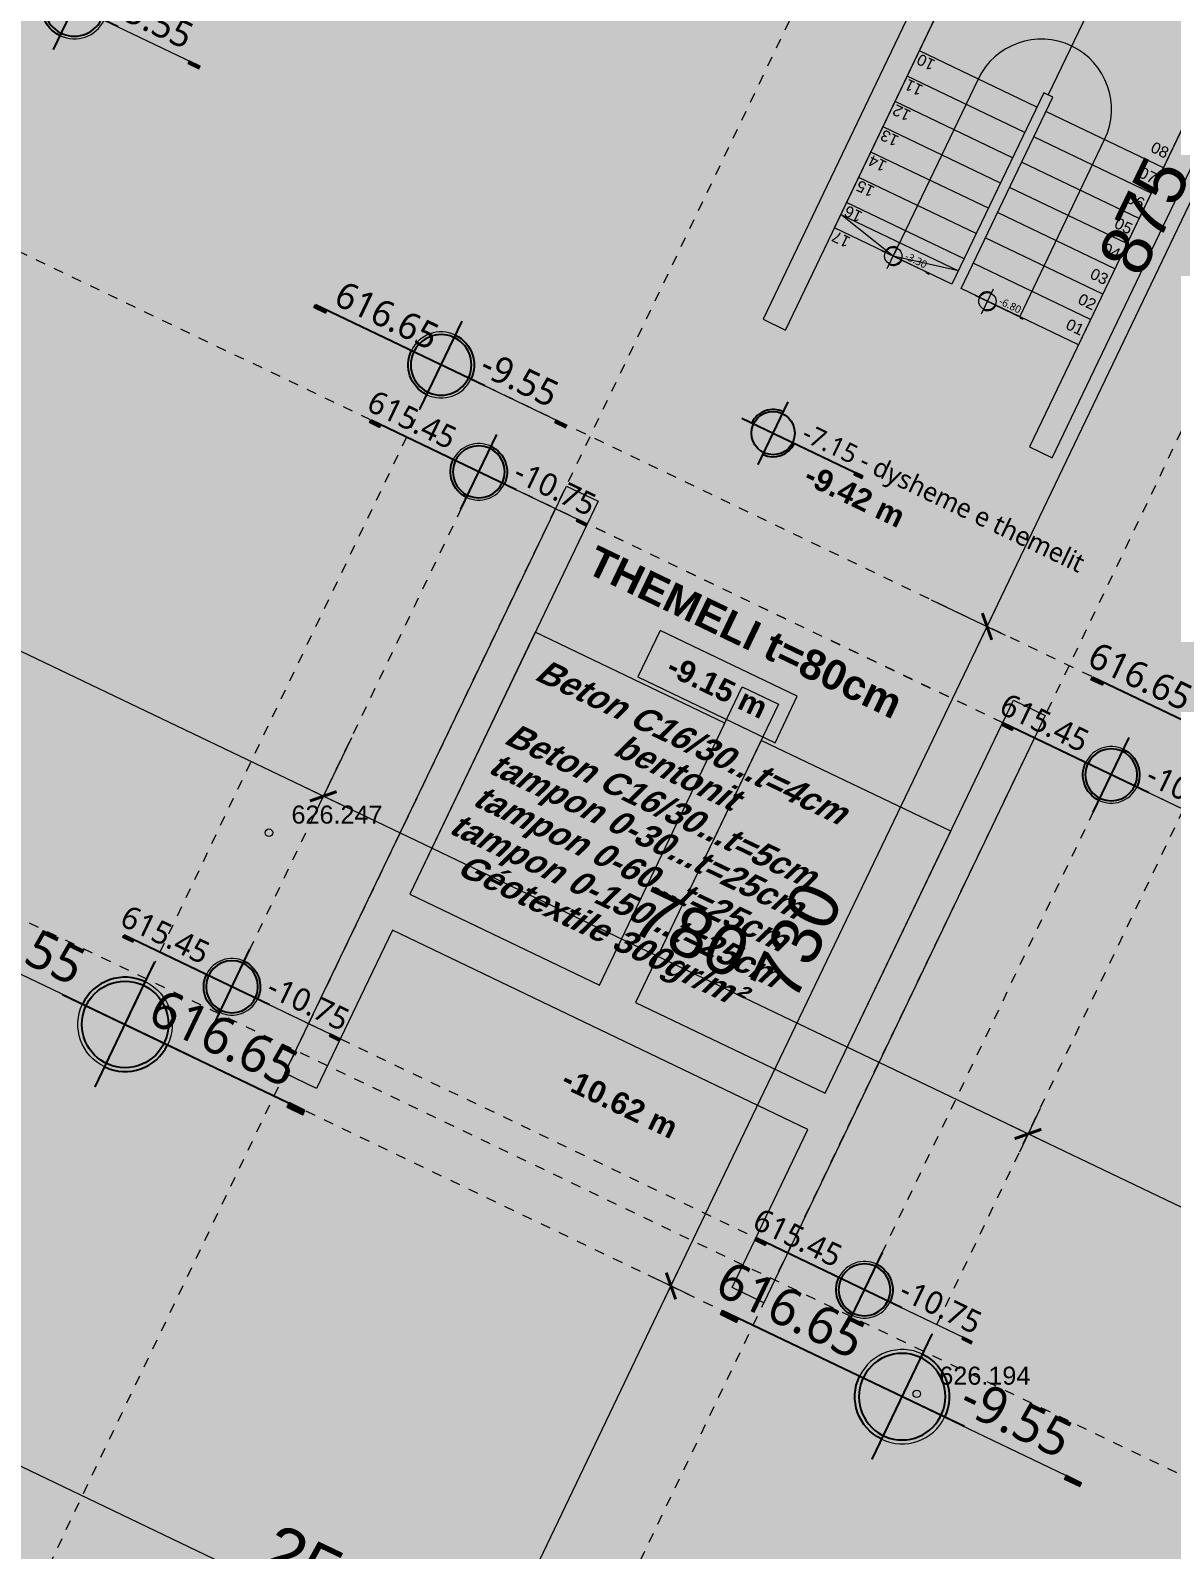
# Model space of a CAD drawing. Header units: metres. Extents: x 7511714 to 7511891, y 4693222 to 4693343.
# Drawn here: x 7511839.34 to 7511850.73, y 4693262.45 to 4693277.61 of the extents above; entities that cross this region are included whole.
import ezdxf
from ezdxf.enums import TextEntityAlignment as Align

# ---------------------------------------------------------------- set-up
doc = ezdxf.new("R2010")
doc.units = ezdxf.units.M
for name, pattern in [('AXES', [2, 1.25, -0.25, 0.25, -0.25]), ('CACHE', [0.375, 0.25, -0.125]), ('CONTINU', [0])]:
    doc.linetypes.add(name, pattern=pattern)
doc.layers.get('0').update_dxf_attribs({"lineweight": 0})
doc.layers.get('Defpoints').update_dxf_attribs({"lineweight": 0})
doc.layers.add('APSL @ 1', color=164, linetype='Continuous')
for name, color, linetype, lineweight in [('ARCHITECTE', 252, 'Continuous', 0), ('AXES', 10, 'AXES', 0), ('BETON CACHE', 4, 'CACHE', 0), ('BETON COUPE', 3, 'CONTINU', 0), ('BETON HACHURE', 252, 'Continuous', 0), ('BETON TRAME', 254, 'Continuous', 0), ('BETON VU', 2, 'Continuous', 0), ('BORD', 5, 'Continuous', 0), ('COTE 50ème', 1, 'Continuous', 0), ('COTE 50ème @ 1', 1, 'Continuous', 0), ('Matjet', 210, 'Continuous', 0), ('NIVEAU', 170, 'Continuous', 0), ('OMBRE', 253, 'Continuous', 0), ('Puset fekali', 30, 'Continuous', 0), ('TALUS', 2, 'Continuous', 0), ('TALUS TRAME 2', 254, 'Continuous', 0), ('TEXTE', 7, 'Continuous', 0)]:
    doc.layers.add(name, color=color, linetype=linetype, lineweight=lineweight)
doc.styles.add('Arial', font='arialbd.ttf', dxfattribs={"height": 12.5})
doc.styles.add('FA_Trebuchet 2.2 mm (cursiva-b.a)', font='trebucit.ttf', dxfattribs={"height": 2.2})
doc.styles.add('RS_TEXT_1.50', font='arial.ttf', dxfattribs={"height": 12.5})
doc.styles.add('SMA_TEXT_1.200', font='arial.ttf', dxfattribs={"height": 50})
doc.styles.get("Standard").update_dxf_attribs({"font": 'arial.ttf'})
doc.styles.add('style2', font='arialbd.ttf', dxfattribs={"height": 20})
doc.dimstyles.new('SMA_1.200', dxfattribs={"dimscale": 20, "dimtxt": 50, "dimasz": 1, "dimexe": 1, "dimexo": 2, "dimgap": 0.5, "dimtad": 1, "dimdec": 1, "dimrnd": 0.5, "dimdsep": 46, "dimtxsty": 'SMA_TEXT_1.200', "dimblk": 'ARCHTICK', "dimcen": 10, "dimdle": 1, "dimadec": 0, "dimazin": 2, "dimtfac": 1, "dimtdec": 1, "dimtix": 1, "dimtmove": 2, "dimatfit": 3, "dimfxl": 1, "dimtolj": 1, "dimtzin": 0, "dimarcsym": 0})

# ---------------------------------------------------------------- blocks, each defined once
blk = doc.blocks.new('*U132', base_point=(7511848.185999999, 4693264.003, 626.194))
at = {"layer": 'Matjet', "linetype": 'ByBlock', "lineweight": -2}
blk.add_line((7511848.185999999, 4693264.003, 626.194), (7511848.185999999, 4693264.003, 626.194), dxfattribs=at)
blk.add_circle((7511848.185999999, 4693264.003, 626.194), 0.03749999925, dxfattribs=at)
at = {"layer": 'Matjet', "linetype": 'ByBlock', "insert": (7511848.410999998, 4693264.182999998, 626.194), "char_height": 0.18, "attachment_point": 4}
blk.add_mtext('626.194', dxfattribs=at)
blk = doc.blocks.new('*U133', base_point=(7511841.719999999, 4693269.604000001, 626.2469999999998))
at = {"layer": 'Matjet', "linetype": 'ByBlock', "lineweight": -2}
blk.add_line((7511841.719999999, 4693269.604000001, 626.2469999999998), (7511841.719999999, 4693269.604000001, 626.2469999999998), dxfattribs=at)
blk.add_circle((7511841.719999999, 4693269.604000001, 626.2469999999998), 0.03749999925, dxfattribs=at)
at = {"layer": 'Matjet', "linetype": 'ByBlock', "insert": (7511841.945, 4693269.784, 626.2469999999998), "char_height": 0.18, "attachment_point": 4}
blk.add_mtext('626.247', dxfattribs=at)
blk = doc.blocks.new('A$Cebd43ce6')
at = {"layer": 'COTE 50ème', "ltscale": 0.5}
blk.add_circle((-3905.627959313715, 2250.096767547431), 4550, dxfattribs=at)
blk = doc.blocks.new('Cota de Nivel (planta)')
h = blk.add_hatch(color=256)
h.dxf.hatch_style = 1
h.paths.add_polyline_path([(2.5, 1.110223024625157e-16, 0.4142135623730951), (0, 2.5), (0, 0)])
h.paths.add_polyline_path([(-2.5, 0, 0.4142135623730951), (0, -2.5), (0, 0)])
h = blk.add_hatch(color=256)
h.dxf.hatch_style = 1
h.paths.add_polyline_path([(11.5, -1.387778780781446e-17), (10.50000000000001, 0), (10.50000000000001, -0.25), (11.5, -0.25)])
for p, q in [((0, -4), (0, 4)), ((-4, 0), (11.5, 0))]:
    blk.add_line(p, q)
blk.add_lwpolyline([(11.5, 0), (10.50000000000001, 0), (10.50000000000001, -0.25), (11.5, -0.25)], close=True)
blk.add_circle((0, 0), 2.5)
for start, end in [(90, 180), (270, 0)]:
    blk.add_arc((0, 0), 2.725, start, end)
at = {"style": 'FA_Trebuchet 2.2 mm (cursiva-b.a)', "flags": 8}
blk.add_attdef('NIVEL', text='', height=2.2, dxfattribs=at).set_placement((3.174999999999997, 1.775000000000002), align=Align.MIDDLE_LEFT)
blk = doc.blocks.new('_ArchTick')
at = {"color": 0, "linetype": 'ByBlock', "const_width": 0.15}
blk.add_lwpolyline([(-0.5, -0.5), (0.5, 0.5)], dxfattribs=at)
blk = doc.blocks.new('*D407')
at = {"layer": 'Defpoints', "color": 0, "transparency": 16777216}
for p in [(46217.31659359817, -44853.48374530181), (48797.31680525102, -44845.60074571962), (46217.31659359817, -44947.59699043625)]:
    blk.add_point(p, dxfattribs=at)
at = {"layer": 'TALUS', "color": 0, "lineweight": -2, "transparency": 16777216}
for p, q in [((48797.31680525102, -44885.60074571962), (48797.31680525102, -44967.59699043625)), ((46217.31659359817, -44893.48374530181), (46217.31659359817, -44967.59699043625)), ((48817.31680525102, -44947.59699043625), (46197.31659359817, -44947.59699043625))]:
    blk.add_line(p, q, dxfattribs=at)
at = {"layer": 'TALUS', "color": 0, "lineweight": -2, "transparency": 16777216, "xscale": 20, "yscale": 20, "zscale": 20, "rotation": 180}
blk.add_blockref('_ArchTick', (46217.31659359817, -44947.59699043625), dxfattribs=at)
at = {"layer": 'TALUS', "color": 0, "lineweight": -2, "transparency": 16777216, "xscale": 20, "yscale": 20, "zscale": 20}
blk.add_blockref('_ArchTick', (48797.31680525102, -44947.59699043625), dxfattribs=at)
at = {"layer": 'TALUS', "color": 0, "transparency": 16777216, "insert": (47507.31669942459, -44912.06834105017), "char_height": 50, "attachment_point": 5, "style": 'SMA_TEXT_1.200'}
blk.add_mtext('\\A1;2580', dxfattribs=at)
blk = doc.blocks.new('*D409')
at = {"layer": 'Defpoints', "color": 0, "transparency": 16777216}
for p in [(47937.31680525102, -44145.60969891462), (49342.31659359816, -44145.60969891462), (47937.31680525102, -44213.89658944999)]:
    blk.add_point(p, dxfattribs=at)
at = {"layer": 'TALUS', "color": 0, "lineweight": -2, "transparency": 16777216}
for p, q in [((47937.31680525102, -44185.60969891462), (47937.31680525102, -44233.89658944999)), ((49342.31659359816, -44185.60969891462), (49342.31659359816, -44233.89658944999)), ((49362.31659359816, -44213.89658944999), (47917.31680525102, -44213.89658944999))]:
    blk.add_line(p, q, dxfattribs=at)
at = {"layer": 'TALUS', "color": 0, "lineweight": -2, "transparency": 16777216, "xscale": 20, "yscale": 20, "zscale": 20, "rotation": 180}
blk.add_blockref('_ArchTick', (47937.31680525102, -44213.89658944999), dxfattribs=at)
at = {"layer": 'TALUS', "color": 0, "lineweight": -2, "transparency": 16777216, "xscale": 20, "yscale": 20, "zscale": 20}
blk.add_blockref('_ArchTick', (49342.31659359816, -44213.89658944999), dxfattribs=at)
at = {"layer": 'TALUS', "color": 0, "transparency": 16777216, "insert": (48639.81669942458, -44178.36794006391), "char_height": 50, "attachment_point": 5, "style": 'SMA_TEXT_1.200'}
blk.add_mtext('\\A1;1405', dxfattribs=at)
blk = doc.blocks.new('*D410')
at = {"layer": 'Defpoints', "color": 0, "transparency": 16777216}
for p in [(47157.31680525102, -44109.02745700517), (47937.31680525102, -44145.60969891462), (47157.31680525102, -44213.89658944999)]:
    blk.add_point(p, dxfattribs=at)
at = {"layer": 'TALUS', "color": 0, "lineweight": -2, "transparency": 16777216}
for p, q in [((47157.31680525102, -44149.02745700517), (47157.31680525102, -44233.89658944999)), ((47937.31680525102, -44185.60969891462), (47937.31680525102, -44233.89658944999)), ((47957.31680525102, -44213.89658944999), (47137.31680525102, -44213.89658944999))]:
    blk.add_line(p, q, dxfattribs=at)
at = {"layer": 'TALUS', "color": 0, "lineweight": -2, "transparency": 16777216, "xscale": 20, "yscale": 20, "zscale": 20, "rotation": 180}
blk.add_blockref('_ArchTick', (47157.31680525102, -44213.89658944999), dxfattribs=at)
at = {"layer": 'TALUS', "color": 0, "lineweight": -2, "transparency": 16777216, "xscale": 20, "yscale": 20, "zscale": 20}
blk.add_blockref('_ArchTick', (47937.31680525102, -44213.89658944999), dxfattribs=at)
at = {"layer": 'TALUS', "color": 0, "transparency": 16777216, "insert": (47547.31680525102, -44178.36794006391), "char_height": 50, "attachment_point": 5, "style": 'SMA_TEXT_1.200'}
blk.add_mtext('\\A1;780', dxfattribs=at)
blk = doc.blocks.new('*D411')
at = {"layer": 'Defpoints', "color": 0, "transparency": 16777216}
for p in [(47157.31680525102, -44109.02745700517), (44858.18293740119, -44152.55122122262), (44858.18293740119, -44213.89658944999)]:
    blk.add_point(p, dxfattribs=at)
at = {"layer": 'TALUS', "color": 0, "lineweight": -2, "transparency": 16777216}
for p, q in [((47157.31680525102, -44149.02745700517), (47157.31680525102, -44233.89658944999)), ((44858.18293740119, -44192.55122122262), (44858.18293740119, -44233.89658944999)), ((47177.31680525102, -44213.89658944999), (44838.18293740119, -44213.89658944999))]:
    blk.add_line(p, q, dxfattribs=at)
at = {"layer": 'TALUS', "color": 0, "lineweight": -2, "transparency": 16777216, "xscale": 20, "yscale": 20, "zscale": 20, "rotation": 180}
blk.add_blockref('_ArchTick', (44858.18293740119, -44213.89658944999), dxfattribs=at)
at = {"layer": 'TALUS', "color": 0, "lineweight": -2, "transparency": 16777216, "xscale": 20, "yscale": 20, "zscale": 20}
blk.add_blockref('_ArchTick', (47157.31680525102, -44213.89658944999), dxfattribs=at)
at = {"layer": 'TALUS', "color": 0, "transparency": 16777216, "insert": (46007.7498713261, -44178.36794006391), "char_height": 50, "attachment_point": 5, "style": 'SMA_TEXT_1.200'}
blk.add_mtext('\\A1;2299', dxfattribs=at)
blk = doc.blocks.new('*D420')
at = {"layer": 'Defpoints', "color": 0, "transparency": 16777216}
for p in [(47615.74819936119, -44504.73148260598), (47681.48439654378, -44504.73148260598), (47572.2332799346, -45572.05081780273)]:
    blk.add_point(p, dxfattribs=at)
at = {"layer": 'TALUS', "color": 0, "lineweight": -2, "transparency": 16777216}
for p, q in [((47681.48439654378, -45592.05081780273), (47681.48439654378, -44484.73148260598)), ((47655.74819936119, -44504.73148260598), (47701.48439654378, -44504.73148260598)), ((47612.2332799346, -45572.05081780273), (47701.48439654378, -45572.05081780273))]:
    blk.add_line(p, q, dxfattribs=at)
at = {"layer": 'TALUS', "color": 0, "lineweight": -2, "transparency": 16777216, "xscale": 20, "yscale": 20, "zscale": 20}
for p, rotation in [((47681.48439654378, -44504.73148260598), 90), ((47681.48439654378, -45572.05081780273), 270)]:
    blk.add_blockref('_ArchTick', p, dxfattribs=dict(at, rotation=rotation))
at = {"layer": 'TALUS', "color": 0, "transparency": 16777216, "insert": (47645.9557471577, -45038.39115020435), "char_height": 50, "attachment_point": 5, "rotation": 90, "style": 'SMA_TEXT_1.200'}
blk.add_mtext('\\A1;1067.5', dxfattribs=at)
blk = doc.blocks.new('*D421')
at = {"layer": 'Defpoints', "color": 0, "transparency": 16777216}
for p in [(47579.77505214199, -43774.73148260598), (47681.48439654378, -43774.73148260598), (47615.74819936119, -44504.73148260598)]:
    blk.add_point(p, dxfattribs=at)
at = {"layer": 'TALUS', "color": 0, "lineweight": -2, "transparency": 16777216}
for p, q in [((47681.48439654378, -44524.73148260598), (47681.48439654378, -43754.73148260598)), ((47619.77505214199, -43774.73148260598), (47701.48439654378, -43774.73148260598)), ((47655.74819936119, -44504.73148260598), (47701.48439654378, -44504.73148260598))]:
    blk.add_line(p, q, dxfattribs=at)
at = {"layer": 'TALUS', "color": 0, "lineweight": -2, "transparency": 16777216, "xscale": 20, "yscale": 20, "zscale": 20}
for p, rotation in [((47681.48439654378, -43774.73148260598), 90), ((47681.48439654378, -44504.73148260598), 270)]:
    blk.add_blockref('_ArchTick', p, dxfattribs=dict(at, rotation=rotation))
at = {"layer": 'TALUS', "color": 0, "transparency": 16777216, "insert": (47645.9386939517, -44139.73148260597), "char_height": 50, "attachment_point": 5, "rotation": 90, "style": 'SMA_TEXT_1.200'}
blk.add_mtext('\\A1;730', dxfattribs=at)
blk = doc.blocks.new('*D422')
at = {"layer": 'Defpoints', "color": 0, "transparency": 16777216}
for p in [(47562.31680525102, -42899.731482606), (47681.48439654378, -42899.731482606), (47579.77505214199, -43774.73148260598)]:
    blk.add_point(p, dxfattribs=at)
at = {"layer": 'TALUS', "color": 0, "lineweight": -2, "transparency": 16777216}
for p, q in [((47681.48439654378, -43794.73148260598), (47681.48439654378, -42879.731482606)), ((47602.31680525102, -42899.731482606), (47701.48439654378, -42899.731482606)), ((47619.77505214199, -43774.73148260598), (47701.48439654378, -43774.73148260598))]:
    blk.add_line(p, q, dxfattribs=at)
at = {"layer": 'TALUS', "color": 0, "lineweight": -2, "transparency": 16777216, "xscale": 20, "yscale": 20, "zscale": 20}
for p, rotation in [((47681.48439654378, -42899.731482606), 90), ((47681.48439654378, -43774.73148260598), 270)]:
    blk.add_blockref('_ArchTick', p, dxfattribs=dict(at, rotation=rotation))
at = {"layer": 'TALUS', "color": 0, "transparency": 16777216, "insert": (47645.9557471577, -43337.23148260598), "char_height": 50, "attachment_point": 5, "rotation": 90, "style": 'SMA_TEXT_1.200'}
blk.add_mtext('\\A1;875', dxfattribs=at)
blk = doc.blocks.new('A$C340691c1')
at = {"layer": 'BETON HACHURE', "true_color": 0x636466, "transparency": 33554585}
h = blk.add_hatch(dxfattribs=at)
h.set_pattern_fill('ANSI37', color=251, scale=50, angle=270, style=0)
h.set_pattern_definition([(315, (-58216.8400916399, 74502.85212336945), (4.419417382415923, 4.419417382415921), []), (45, (-58216.8400916399, 74502.85212336945), (-4.41941738241592, 4.419417382415923), [])])
h.paths.add_polyline_path([(-2720.628170966578, 3000.241066249626), (-2695.628170966585, 3000.241066249626), (-2695.628170966578, 2675.241066249626), (-2720.628170966578, 2675.24106624964)], flags=0)
h.paths.add_polyline_path([(-2720.628170966578, 3000.241066249626), (-2695.628170966585, 3000.241066249626), (-2695.628170966578, 2675.241066249626), (-2720.628170966578, 2675.24106624964)], flags=0)
h.paths.add_polyline_path([(-540.6324638166043, 2860.096752578655), (-540.6281709666073, 2810.096757943043), (-460.6281709666073, 2810.096757943043), (-460.6324638166043, 2860.096752578655)], flags=0)
h.paths.add_polyline_path([(-920.6302367242461, 2860.096752578567), (-920.6302367242461, 2810.096757942956), (-840.6302367242461, 2810.096757942956), (-840.6302367242461, 2860.096752578567)], flags=0)
edge = h.paths.add_edge_path(flags=0)
edge.add_arc((-880.630236724217, 4175.096779741536), 40, 0, 360)
edge = h.paths.add_edge_path(flags=0)
edge.add_arc((-880.6302367242461, 4850.096752578524), 40, 0, 360)
edge = h.paths.add_edge_path(flags=0)
edge.add_arc((-880.6302367242606, 3575.096742974114), 40, 0, 360)
h.paths.add_polyline_path([(-35.62817096657818, 5320.238549746588), (-4224.472317065207, 5320.24106624964), (-4613.76063167776, 583.5373482178402), (-35.62817096657818, 133.9492446580698)])
edge = h.paths.add_edge_path(flags=0)
edge.add_arc((-880.6302367242606, 3575.096742974114), 40, 0, 360)
h.paths.add_polyline_path([(-2095.628170966571, 5295.241066249626), (-2095.628170966571, 4875.096752578524), (-2070.628170966571, 4875.096752578524), (-2070.628170966571, 5295.241066249626), (-500.6215066893492, 5295.241066249626), (-500.6324638166043, 4825.096752578524), (-460.6281709665491, 4825.096752578524), (-460.6281709665491, 5295.241066249626), (-60.62817096657818, 5295.238549746617), (-60.62817096657818, 3565.096742974114), (-460.6281709665491, 3565.096742974114), (-460.6281709665491, 4200.096779741536), (-500.6324638166043, 4200.096779741536), (-500.6324638166043, 3535.096742974114), (-60.62817096657818, 3535.096742974114), (-60.62817096657818, 2790.096752578596), (-500.6324638166043, 2790.096752578596), (-500.6324638166043, 1400.09671581116), (-460.6281709665782, 1400.09671581116), (-460.6281709665709, 2760.096752578596), (-60.62817096657818, 2760.096752578596), (-60.62817096657818, 161.524588839733), (-833.1279593137151, 237.386682786484), (-833.1279593137151, 725.0967525785964), (-858.1279593137151, 725.0967525785964), (-858.1279593137151, 239.84176740564), (-2163.127973426381, 367.9971859111974), (-2163.127973426381, 725.0967525785672), (-2188.127973426381, 725.0967525785672), (-2188.127973426381, 370.4522705303534), (-3375.627959313715, 487.0687885553634), (-3375.627959313715, 725.0967525785672), (-3425.628170966571, 725.0967525785672), (-3425.628170966571, 491.9789785787143), (-4586.829182993511, 606.0128483532026), (-4515.485280736975, 1474.096771240846), (-4205.627959313715, 1474.096771240846), (-4205.627959313715, 1524.096771240846), (-4511.376006254672, 1524.096771240846), (-4411.438452378636, 2740.096752578582), (-4205.627959313715, 2740.096752578582), (-4205.627959313715, 2790.096752578582), (-4407.329168342134, 2790.096752578582), (-4405.479994506233, 2810.096757942956), (-4205.628170966578, 2810.096757942942), (-4205.628170966578, 2860.096757942927), (-4401.576193174187, 2860.096757942942), (-4344.868192445581, 3550.096757942956), (-4205.628170966578, 3550.096757942956), (-4205.628170966578, 3600.096757942956), (-4340.758930798831, 3600.096757942956), (-4295.55690844405, 4150.096794710378), (-4205.628170966578, 4150.096794710378), (-4205.628170966578, 4200.096794710378), (-4291.447633959229, 4200.096794710378), (-4201.442645329989, 5295.241066249626), (-3423.128170966578, 5295.241066249626), (-3423.128170966578, 4875.096757942971), (-3398.128170966578, 4875.096757942971), (-3398.128170966578, 5295.24106624964)], flags=16)
h.paths.add_polyline_path([(-920.6302367242461, 3615.096742974114), (-920.6302367242461, 3535.096742974114), (-840.6302367242461, 3535.096742974114), (-840.6302367242461, 3615.096742974114)], flags=0)
at = {"layer": 'BETON TRAME', "true_color": 0x636466, "transparency": 33554559}
h = blk.add_hatch(color=251, dxfattribs=at)
h.dxf.hatch_style = 1
h.paths.add_polyline_path([(-1640.627959313715, 2050.096767547424), (-1605.627959313715, 2050.096767547424), (-1605.627959313715, 1400.096730780002), (-1640.627959313715, 1400.096730780002), (-1640.627959313715, 1575.096752578582), (-2100.627959313715, 1575.096752578582), (-2100.627959313715, 1400.096730780002), (-2135.627959313715, 1400.096730780002), (-2135.627959313715, 2050.096767547424), (-2100.627959313715, 2050.096767547424), (-2100.627959313715, 1615.096752578582), (-1890.627959313715, 1615.096752578582), (-1890.627959313715, 1945.096752578582), (-1850.627959313715, 1945.096752578582), (-1850.627959313715, 1615.096752578582), (-1640.627959313715, 1615.096752578582)])
h.paths.add_polyline_path([(-770.6279593137151, 725.0967525785964), (-770.6279593137151, 775.0967525785964), (-920.6279593137151, 775.0967525785964), (-920.6279593137151, 725.0967525785964)])
h.paths.add_polyline_path([(-1490.627959313715, 725.0967525785672), (-1490.627959313715, 775.0967525785672), (-1640.627959313715, 775.0967525785672), (-1640.627959313715, 725.0967525785672)])
h.paths.add_polyline_path([(-2100.627973426381, 725.0967525785672), (-2100.627973426381, 775.0967525785672), (-2250.627973426381, 775.0967525785672), (-2250.627973426381, 725.0967525785672)])
h.paths.add_polyline_path([(-2820.628170966564, 725.0967579430144), (-2820.628170966564, 775.0967579430144), (-2970.628170966564, 775.0967579430144), (-2970.628170966564, 725.0967579430144)])
h.paths.add_polyline_path([(-2820.627959313715, 1400.096730780002), (-2820.627959313715, 1450.096730780002), (-2970.627964220548, 1450.096730780002), (-2970.627964220548, 1400.096730780002)])
h.paths.add_polyline_path([(-770.6279593137151, 1400.09671581116), (-770.6279593137151, 1450.09671581116), (-920.6279593137151, 1450.09671581116), (-920.6279593137151, 1400.09671581116)])
h.paths.add_polyline_path([(-770.6279593137151, 2000.096752578582), (-770.6279593137151, 2050.096752578582), (-920.6279593137151, 2050.096752578582), (-920.6279593137151, 2000.096752578582)])
h.paths.add_polyline_path([(-2820.627947041168, 2000.096767547424), (-2820.627947041168, 2050.096767547424), (-2970.627951948001, 2050.096767547424), (-2970.627951948001, 2000.096767547424)])
h.paths.add_polyline_path([(-2820.627723115758, 2740.096757942971), (-2820.627723115758, 2790.096757942971), (-2970.628170966564, 2790.096757942971), (-2970.628170966564, 2740.096757942971)])
h.paths.add_polyline_path([(-920.6279593137151, 2790.096752578596), (-920.6279593137151, 2740.096752578596), (-770.6279593137151, 2740.096752578596), (-770.6279593137151, 2790.096752578596)])
h.paths.add_polyline_path([(-1585.627959313715, 2740.096752578567), (-1585.627959313715, 2790.096752578567), (-1710.627959313715, 2790.096752578567), (-1710.627959313715, 2740.096752578567)])
h.paths.add_polyline_path([(-2030.627959313715, 2740.096752578582), (-2030.627959313715, 2790.096752578582), (-2155.627947041168, 2790.096752578582), (-2155.627947041168, 2740.096752578582)])
h.paths.add_polyline_path([(-2005.627959313715, 2790.096752578567), (-2030.627959313715, 2790.096752578567), (-2030.627959313715, 2285.096752578582), (-2005.627959313715, 2285.096752578582)])
h.paths.add_polyline_path([(-1710.627959313715, 2790.096752578582), (-1735.627959313715, 2790.096752578582), (-1735.627959313715, 2285.096752578582), (-1710.627959313715, 2285.096752578582)])
at = {"layer": 'TALUS TRAME 2', "transparency": 33554559}
h = blk.add_hatch(color=256, dxfattribs=at)
h.dxf.hatch_style = 1
h.paths.add_polyline_path([(-1520.627959313708, 2025.096752578582), (-1520.627959313715, 1455.096752578582), (-2220.627959313708, 1455.096752578582), (-2220.627959313715, 2025.096752578582)])
h.paths.add_polyline_path([(-3480.627959313715, 2845.096757942971), (-2865.627959313708, 2845.096757942971), (-2865.627959313715, 2350.096752578553), (-3480.627959313715, 2350.096752578545)])
h.paths.add_polyline_path([(-2755.628170966571, 4105.096757942956), (-2755.628170966578, 3615.096757942956), (-3455.628170966571, 3615.096757942956), (-3455.628170966571, 4105.096757942949)])
h.paths.add_polyline_path([(-3160.628170966564, 535.0967525785964), (-580.6279593137151, 535.0967525785964), (-580.6279593137151, 2980.096752578596), (-1815.627959313715, 2980.096752578567), (-1815.627959313715, 5065.096752578524), (-4245.441477427485, 5065.096752578524), (-4446.38499810236, 2620.096772441982), (-3642.627959313715, 2620.096772441982), (-3642.627959313708, 2188.096752578553), (-3160.628170966564, 2188.096752578553)])
at = {"layer": 'TALUS TRAME 2', "true_color": 0xc7c8ca, "transparency": 33554585}
h = blk.add_hatch(color=9, dxfattribs=at)
h.dxf.hatch_style = 1
h.paths.add_polyline_path([(-2220.627959313715, 1455.096752578582), (-1520.627959313715, 1455.096752578582), (-1520.627959313715, 2025.096752578582), (-2220.627959313715, 2025.096752578582)])
at = {"layer": 'ARCHITECTE', "color": 251, "true_color": 0x636466}
blk.add_lwpolyline([(-1800.627958505516, 2398.096752578567), (-1800.627958505516, 2594.096752641577, 0.9999999978712625), (-1940.627959533696, 2594.0967529396), (-1940.627958505516, 2398.096752578567), (-2005.627958505516, 2412.880616730836), (-1875.627958648925, 2412.880617991803), (-1940.627958505516, 2398.096752578567)], format="xyb", dxfattribs=at)
at = {"layer": 'AXES', "lineweight": 5, "ltscale": 1.3}
for p, q in [((-2135.627959313715, -164.9032447392092), (-2135.627959313715, 2926.687684488992)), ((-1605.627959313715, -164.9032447392092), (-1605.627959313715, 2926.687684488992)), ((159.4922222912719, 2025.096767547424), (-4860.627959313715, 2025.096767547424)), ((159.4922222912719, 1425.096730780002), (-4860.627959313715, 1425.096730780002))]:
    blk.add_line(p, q, dxfattribs=at)
at = {"layer": 'BETON CACHE', "lineweight": 5, "ltscale": 2}
for points in [[(-2300.627959313715, 1375.096752578582), (-1440.627959313715, 1375.096752578582), (-1440.627959313715, 2105.096752578582), (-2300.627959313715, 2105.096752578582)], [(-2220.627959313715, 1455.096752578582), (-1520.627959313715, 1455.096752578582), (-1520.627959313715, 2025.096752578582), (-2220.627959313715, 2025.096752578582)]]:
    blk.add_lwpolyline(points, close=True, dxfattribs=at)
at = {"layer": 'BETON COUPE', "color": 251, "true_color": 0x636466}
for points in [[(-2005.627959313715, 2790.096752578567), (-2030.627959313715, 2790.096752578567), (-2030.627959313715, 2285.096752578582), (-2005.627959313715, 2285.096752578582)], [(-1710.627959313715, 2790.096752578582), (-1735.627959313715, 2790.096752578582), (-1735.627959313715, 2285.096752578582), (-1710.627959313715, 2285.096752578582)], [(-1640.627959313715, 2050.096767547424), (-1605.627959313715, 2050.096767547424), (-1605.627959313715, 1400.096730780002), (-1640.627959313715, 1400.096730780002), (-1640.627959313715, 1575.096752578582), (-2100.627959313715, 1575.096752578582), (-2100.627959313715, 1400.096730780002), (-2135.627959313715, 1400.096730780002), (-2135.627959313715, 2050.096767547424), (-2100.627959313715, 2050.096767547424), (-2100.627959313715, 1615.096752578582), (-1890.627959313715, 1615.096752578582), (-1890.627959313715, 1945.096752578582), (-1850.627959313715, 1945.096752578582), (-1850.627959313715, 1615.096752578582), (-1640.627959313715, 1615.096752578582)]]:
    blk.add_lwpolyline(points, close=True, dxfattribs=at)
at = {"layer": 'BETON VU', "color": 251, "true_color": 0x636466}
blk.add_lwpolyline([(-1735.627958505516, 2398.096752578567), (-1865.627958505516, 2398.096752578567), (-1865.627957216537, 2610.096752782105), (-1875.627960561877, 2610.096752782105), (-1875.627958505516, 2398.096752578567), (-2005.627958505516, 2398.096752578567), (-2005.627958505516, 2740.096752578567), (-1735.627958505516, 2740.096752578567)], close=True, dxfattribs=at)
for points in [[(-1870.627957962788, 2740.096752578567), (-1870.627958889207, 2610.096752782105)], [(-1875.627960561877, 2594.0967529396), (-2005.627958505516, 2594.0967529396)], [(-1735.627958505516, 2594.096752641577), (-1865.627958594923, 2594.096752641577)], [(-1875.627960561877, 2566.096752727579), (-2005.627958505516, 2566.096752727579)], [(-1735.627958505516, 2566.096752429556), (-1865.627958594923, 2566.096752429556)], [(-1875.627960561877, 2538.09675287659), (-2005.627958505516, 2538.09675287659)], [(-1735.627958505516, 2538.096752578567), (-1865.627958594923, 2538.096752578567)], [(-1875.627960561877, 2510.096752727579), (-2005.627958505516, 2510.096752727579)], [(-1735.627958505516, 2510.096752429556), (-1865.627958594923, 2510.096752429556)], [(-1875.627960561877, 2482.096752727579), (-2005.627958505516, 2482.096752727579)], [(-1735.627958505516, 2482.096752429556), (-1865.627958594923, 2482.096752429556)], [(-1875.627960561877, 2454.096752727579), (-2005.627958505516, 2454.096752727579)], [(-1735.627958505516, 2454.096752429556), (-1865.627958594923, 2454.096752429556)], [(-1875.627960561877, 2426.096752727579), (-2005.627958505516, 2426.096752727579)], [(-1735.627958505516, 2426.096752429556), (-1865.627958594923, 2426.096752429556)]]:
    blk.add_lwpolyline(points, dxfattribs=at)
at = {"layer": 'BORD', "color": 251, "true_color": 0x636466}
for points in [[(-1890.627959313715, 1905.096752578582), (-2100.627959313715, 1905.096752578582), (-2100.627959313715, 1615.096752578582), (-1890.627959313715, 1615.096752578582)], [(-1640.627959313715, 1905.096752578582), (-1850.627959313715, 1905.096752578582), (-1850.627959313715, 1615.096752578582), (-1640.627959313715, 1615.096752578582)]]:
    blk.add_lwpolyline(points, close=True, dxfattribs=at)
at = {"layer": 'NIVEAU'}
blk.add_lwpolyline([(-1989.044264832912, 1909.034019862622), (-1837.087281177221, 1909.034019862622), (-1837.087281177221, 1960.451231864601), (-1989.044264832912, 1960.451231864601)], close=True, dxfattribs=at)
at = {"layer": 'OMBRE', "color": 251, "true_color": 0x636466}
for points in [[(-1898.127959313715, 1905.096752578582), (-1898.127959313715, 1622.596752579266), (-1934.43844478784, 1658.907238053333)], [(-1648.127959313715, 1905.096752578582), (-1648.127959313715, 1622.596752579266), (-1684.43844478784, 1658.907238053333)], [(-1898.127959313715, 1622.596752579266), (-1934.43844478784, 1658.907238053333), (-2100.627959313715, 1622.596752579266)], [(-1648.127959313715, 1622.596752579266), (-1684.43844478784, 1658.907238053333), (-1850.627959313715, 1622.596752579266)]]:
    blk.add_solid(points, dxfattribs=at)
at = {"layer": 'APSL @ 1'}
ref = blk.add_blockref('Cota de Nivel (planta)', (-2785.627959313853, 2270.096752578582), dxfattribs=dict(at, xscale=-12.096, yscale=12.096, zscale=12.096))
ref.add_attrib('NIVEL', '616.65', dxfattribs={"layer": '0', "color": 0, "height": 26.61119999999999, "style": 'FA_Trebuchet 2.2 mm (cursiva-b.a)'}).set_placement((-2936.086519313816, 2291.567152578595), align=Align.MIDDLE_LEFT)
ref = blk.add_blockref('Cota de Nivel (planta)', (-1972.418746552583, 2186.871486065334), dxfattribs=dict(at, xscale=8.639999999999999, yscale=8.639999999999999, zscale=8.639999999999999))
ref.add_attrib('NIVEL', '-7.15 - dysheme e themelit', dxfattribs={"layer": '0', "color": 240, "height": 19.008, "style": 'FA_Trebuchet 2.2 mm (cursiva-b.a)'}).set_placement((-1944.986746552611, 2202.207486065345), align=Align.MIDDLE_LEFT)
ref = blk.add_blockref('Cota de Nivel (planta)', (-2300.627959313897, 2105.096752578582), dxfattribs=dict(at, xscale=-12.096, yscale=12.096, zscale=12.096))
ref.add_attrib('NIVEL', '616.65', dxfattribs={"layer": '0', "color": 0, "height": 26.61119999999999, "style": 'FA_Trebuchet 2.2 mm (cursiva-b.a)'}).set_placement((-2424.923319313857, 2126.567152578595), align=Align.MIDDLE_LEFT)
ref = blk.add_blockref('Cota de Nivel (planta)', (-1440.627959313853, 2105.096752578582), dxfattribs=dict(at, xscale=-12.096, yscale=12.096, zscale=12.096))
ref.add_attrib('NIVEL', '616.65', dxfattribs={"layer": '0', "color": 0, "height": 26.61119999999999, "style": 'FA_Trebuchet 2.2 mm (cursiva-b.a)'}).set_placement((-1591.086519313816, 2126.567152578595), align=Align.MIDDLE_LEFT)
ref = blk.add_blockref('Cota de Nivel (planta)', (-2220.627959313853, 2025.096752578582), dxfattribs=dict(at, xscale=-10.368, yscale=10.368, zscale=10.368))
ref.add_attrib('NIVEL', '615.45', dxfattribs={"layer": '0', "color": 0, "height": 22.80959999999999, "style": 'FA_Trebuchet 2.2 mm (cursiva-b.a)'}).set_placement((-2349.592439313819, 2043.499952578597), align=Align.MIDDLE_LEFT)
ref = blk.add_blockref('Cota de Nivel (planta)', (-1520.627959313853, 2025.096752578582), dxfattribs=dict(at, xscale=-10.368, yscale=10.368, zscale=10.368))
ref.add_attrib('NIVEL', '615.45', dxfattribs={"layer": '0', "color": 0, "height": 22.80959999999999, "style": 'FA_Trebuchet 2.2 mm (cursiva-b.a)'}).set_placement((-1649.592439313819, 2043.499952578597), align=Align.MIDDLE_LEFT)
ref = blk.add_blockref('Cota de Nivel (planta)', (-2220.627959313853, 1455.096752578582), dxfattribs=dict(at, xscale=-10.368, yscale=10.368, zscale=10.368))
ref.add_attrib('NIVEL', '615.45', dxfattribs={"layer": '0', "color": 0, "height": 22.80959999999999, "style": 'FA_Trebuchet 2.2 mm (cursiva-b.a)'}).set_placement((-2349.592439313819, 1473.499952578597), align=Align.MIDDLE_LEFT)
ref = blk.add_blockref('Cota de Nivel (planta)', (-1520.627959313853, 1455.096752578582), dxfattribs=dict(at, xscale=-10.368, yscale=10.368, zscale=10.368))
ref.add_attrib('NIVEL', '615.45', dxfattribs={"layer": '0', "color": 0, "height": 22.80959999999999, "style": 'FA_Trebuchet 2.2 mm (cursiva-b.a)'}).set_placement((-1649.592439313819, 1473.499952578597), align=Align.MIDDLE_LEFT)
ref = blk.add_blockref('Cota de Nivel (planta)', (-2300.627959313853, 1375.096752578582), dxfattribs=dict(at, xscale=17.28, yscale=17.28, zscale=17.28))
ref.add_attrib('NIVEL', '616.65', dxfattribs={"layer": '0', "color": 0, "height": 38.01599999999999, "style": 'FA_Trebuchet 2.2 mm (cursiva-b.a)'}).set_placement((-2283.139959313914, 1405.768752578602), align=Align.MIDDLE_LEFT)
ref = blk.add_blockref('Cota de Nivel (planta)', (-1440.627959313853, 1375.096752578582), dxfattribs=dict(at, xscale=-17.28, yscale=17.28, zscale=17.28))
ref.add_attrib('NIVEL', '616.65', dxfattribs={"layer": '0', "color": 0, "height": 38.01599999999999, "style": 'FA_Trebuchet 2.2 mm (cursiva-b.a)'}).set_placement((-1655.568759313799, 1405.768752578602), align=Align.MIDDLE_LEFT)
at = {"layer": 'COTE 50ème @ 1'}
ref = blk.add_blockref('Cota de Nivel (planta)', (-1940.627958505516, 2398.096752578567), dxfattribs=dict(at, xscale=3.456, yscale=3.456, zscale=3.456))
ref.add_attrib('NIVEL', '-3.30', dxfattribs={"layer": '0', "color": 240, "height": 7.603199999999998, "style": 'FA_Trebuchet 2.2 mm (cursiva-b.a)'}).set_placement((-1929.655158505528, 2404.23115257857), align=Align.MIDDLE_LEFT)
ref = blk.add_blockref('Cota de Nivel (planta)', (-1836.410799718418, 2398.096752578567), dxfattribs=dict(at, xscale=3.456, yscale=3.456, zscale=3.456))
ref.add_attrib('NIVEL', '-6.80', dxfattribs={"layer": '0', "color": 240, "height": 7.603199999999998, "style": 'FA_Trebuchet 2.2 mm (cursiva-b.a)'}).set_placement((-1825.43799971843, 2404.23115257857), align=Align.MIDDLE_LEFT)
ref = blk.add_blockref('Cota de Nivel (planta)', (-2785.627959313759, 2270.096752578582), dxfattribs=dict(at, xscale=12.096, yscale=12.096, zscale=12.096))
ref.add_attrib('NIVEL', '-9.55', dxfattribs={"layer": '0', "color": 240, "height": 26.61119999999999, "style": 'FA_Trebuchet 2.2 mm (cursiva-b.a)'}).set_placement((-2747.223159313799, 2291.567152578595), align=Align.MIDDLE_LEFT)
ref = blk.add_blockref('Cota de Nivel (planta)', (-1972.418746552445, 2186.871486065334), dxfattribs=dict(at, xscale=8.639999999999999, yscale=8.639999999999999, zscale=8.639999999999999))
ref.add_attrib('NIVEL', '-7.15 - dysheme e themelit', dxfattribs={"layer": '0', "color": 240, "height": 19.008, "style": 'FA_Trebuchet 2.2 mm (cursiva-b.a)'}).set_placement((-1944.986746552473, 2202.207486065345), align=Align.MIDDLE_LEFT)
ref = blk.add_blockref('Cota de Nivel (planta)', (-2300.627959313992, 2105.096752578582), dxfattribs=dict(at, xscale=12.096, yscale=12.096, zscale=12.096))
ref.add_attrib('NIVEL', '-9.55', dxfattribs={"layer": '0', "color": 240, "height": 26.61119999999999, "style": 'FA_Trebuchet 2.2 mm (cursiva-b.a)'}).set_placement((-2263.907639314035, 2126.567152578595), align=Align.MIDDLE_LEFT)
ref = blk.add_blockref('Cota de Nivel (planta)', (-1440.627959313759, 2105.096752578582), dxfattribs=dict(at, xscale=12.096, yscale=12.096, zscale=12.096))
ref.add_attrib('NIVEL', '-9.55', dxfattribs={"layer": '0', "color": 240, "height": 26.61119999999999, "style": 'FA_Trebuchet 2.2 mm (cursiva-b.a)'}).set_placement((-1402.223159313799, 2126.567152578595), align=Align.MIDDLE_LEFT)
ref = blk.add_blockref('Cota de Nivel (planta)', (-2220.627959313715, 2025.096752578582), dxfattribs=dict(at, xscale=10.368, yscale=10.368, zscale=10.368))
ref.add_attrib('NIVEL', '-10.75', dxfattribs={"layer": '0', "color": 240, "height": 22.80959999999999, "style": 'FA_Trebuchet 2.2 mm (cursiva-b.a)'}).set_placement((-2187.709559313749, 2043.499952578597), align=Align.MIDDLE_LEFT)
ref = blk.add_blockref('Cota de Nivel (planta)', (-1520.627959313715, 2025.096752578582), dxfattribs=dict(at, xscale=10.368, yscale=10.368, zscale=10.368))
ref.add_attrib('NIVEL', '-10.75', dxfattribs={"layer": '0', "color": 240, "height": 22.80959999999999, "style": 'FA_Trebuchet 2.2 mm (cursiva-b.a)'}).set_placement((-1487.709559313749, 2043.499952578597), align=Align.MIDDLE_LEFT)
ref = blk.add_blockref('Cota de Nivel (planta)', (-2220.627959313715, 1455.096752578582), dxfattribs=dict(at, xscale=10.368, yscale=10.368, zscale=10.368))
ref.add_attrib('NIVEL', '-10.75', dxfattribs={"layer": '0', "color": 240, "height": 22.80959999999999, "style": 'FA_Trebuchet 2.2 mm (cursiva-b.a)'}).set_placement((-2187.709559313749, 1473.499952578597), align=Align.MIDDLE_LEFT)
ref = blk.add_blockref('Cota de Nivel (planta)', (-1520.627959313715, 1455.096752578582), dxfattribs=dict(at, xscale=10.368, yscale=10.368, zscale=10.368))
ref.add_attrib('NIVEL', '-10.75', dxfattribs={"layer": '0', "color": 240, "height": 22.80959999999999, "style": 'FA_Trebuchet 2.2 mm (cursiva-b.a)'}).set_placement((-1487.709559313749, 1473.499952578597), align=Align.MIDDLE_LEFT)
ref = blk.add_blockref('Cota de Nivel (planta)', (-2300.627959313715, 1375.096752578582), dxfattribs=dict(at, xscale=-17.28, yscale=17.28, zscale=17.28))
ref.add_attrib('NIVEL', '-9.55', dxfattribs={"layer": '0', "color": 240, "height": 38.01599999999999, "style": 'FA_Trebuchet 2.2 mm (cursiva-b.a)'}).set_placement((-2478.192759313657, 1405.768752578602), align=Align.MIDDLE_LEFT)
ref = blk.add_blockref('Cota de Nivel (planta)', (-1440.627959313715, 1375.096752578582), dxfattribs=dict(at, xscale=17.28, yscale=17.28, zscale=17.28))
ref.add_attrib('NIVEL', '-9.55', dxfattribs={"layer": '0', "color": 240, "height": 38.01599999999999, "style": 'FA_Trebuchet 2.2 mm (cursiva-b.a)'}).set_placement((-1385.763959313772, 1405.768752578602), align=Align.MIDDLE_LEFT)
at = {"layer": 'NIVEAU', "style": 'style2'}
blk.add_text('THEMELI t=80cm', height=30, dxfattribs=at).set_placement((-1911.6343330093, 1995.661503228315), align=Align.MIDDLE)
blk.add_text('-9.15 m', height=22, dxfattribs=at).set_placement((-1913.065773005066, 1934.742625863611), align=Align.MIDDLE_CENTER)
at = {"layer": 'NIVEAU', "style": 'Arial', "oblique": 20}
for s, p in [('Beton C16/30...t=4cm', (-1913.065773005066, 1874.461201118022)), ('bentonit', (-1913.065773005066, 1840.826207046142)), ('Beton C16/30...t=5cm', (-1913.065773005066, 1803.816556163634)), ('tampon 0-30...t=25cm', (-1913.065773005066, 1766.889478116253)), ('tampon 0-60...t=25cm', (-1913.065773005066, 1730.984610168962)), ('tampon 0-150...t=25cm', (-1913.065773005066, 1695.665020002132)), ('Géotextile 300gr/m²', (-1913.065773005066, 1662.574158008632))]:
    blk.add_text(s, height=24, dxfattribs=at).set_placement(p, align=Align.MIDDLE)
at = {"layer": 'TEXTE', "color": 251, "true_color": 0x636466, "char_height": 11.25, "width": 4.092726157978177e-13, "attachment_point": 1, "style": 'RS_TEXT_1.50'}
for s, insert in [('08', (-1755.096271556569, 2614.242333510403)), ('07', (-1755.096271556569, 2586.242333298382)), ('06', (-1755.096271556569, 2558.242333447393)), ('05', (-1755.096271556569, 2530.242333298382)), ('04', (-1755.096271556569, 2502.242333298382)), ('03', (-1755.096271556569, 2474.242333298382)), ('02', (-1755.096271556569, 2446.242333298382)), ('01', (-1755.096271556569, 2418.242333447393))]:
    blk.add_mtext(s, dxfattribs=dict(at, insert=insert))
at = {"layer": 'TEXTE', "color": 251, "true_color": 0x636466, "char_height": 11.25, "width": 4.092726157978177e-13, "attachment_point": 1, "rotation": 180.00000000020626, "style": 'RS_TEXT_1.50'}
for s, insert in [('10', (-1986.159647070854, 2581.072074105105)), ('11', (-1986.159647070854, 2553.072073893083)), ('12', (-1986.159647070854, 2525.072074042095)), ('13', (-1986.159647070854, 2497.072073893083)), ('14', (-1986.159647070854, 2469.072073893083)), ('15', (-1986.159647070854, 2441.072073893083)), ('16', (-1986.159647070854, 2413.072073893083)), ('17', (-1986.159647070854, 2385.072073744072))]:
    blk.add_mtext(s, dxfattribs=dict(at, insert=insert))
at = {"layer": 'TALUS'}
for base, p1, p2, picture, middle in [((-1696.460368020955, 2980.096752578567), (-1798.169712422736, 2105.096752578582), (-1815.627959313715, 2980.096752578567), '*D422', (-1731.989017407031, 2542.596752578582)), ((-1696.460368020955, 2105.096752578582), (-1762.196565203543, 1375.096752578582), (-1798.169712422736, 2105.096752578582), '*D421', (-1732.006070613032, 1740.096752578589)), ((-1696.460368020955, 1375.096752578582), (-1805.711484630134, 307.7774173818325), (-1762.196565203543, 1375.096752578582), '*D420', (-1731.989017407031, 841.4370849802144))]:
    dim = blk.add_linear_dim(base=base, p1=p1, p2=p2, angle=90, dimstyle='SMA_1.200', dxfattribs=at)
    dim.commit()
    dim.dimension.update_dxf_attribs({"geometry": picture, "text_midpoint": middle, "insert": (-49377.94476456473, 45879.82823518456)})
for base, p1, p2, picture, middle in [((-4519.761827163544, 1665.93164573457), (-2220.627959313715, 1770.800778179393), (-4519.761827163544, 1727.277013961946), '*D411', (-3370.194893238629, 1701.460295120654)), ((-2220.627959313715, 1665.93164573457), (-1440.627959313715, 1734.218536269946), (-2220.627959313715, 1770.800778179393), '*D410', (-1830.627959313715, 1701.460295120654)), ((-1440.627959313715, 1665.93164573457), (-35.62817096657091, 1734.218536269946), (-1440.627959313715, 1734.218536269946), '*D409', (-738.1280651401466, 1701.460295120654)), ((-3160.628170966564, 932.2312447483127), (-580.6279593137151, 1034.227489464945), (-3160.628170966564, 1026.344489882751), '*D407', (-1870.628065140139, 967.7598941343967))]:
    dim = blk.add_linear_dim(base=base, p1=p1, p2=p2, dimstyle='SMA_1.200', dxfattribs=at)
    dim.commit()
    dim.dimension.update_dxf_attribs({"geometry": picture, "text_midpoint": middle, "insert": (-49377.94476456473, 45879.82823518456)})

msp = doc.modelspace()

# ---------------------------------------------------------------- block references
at = {"layer": 'Matjet'}
for name, p in [('*U133', (7511841.719999999, 4693269.604000001, 626.2469999999998)), ('*U132', (7511848.185999999, 4693264.003, 626.194))]:
    msp.add_blockref(name, p, dxfattribs=at)
at = {"layer": 'Puset fekali', "xscale": 0.01, "yscale": 0.01, "zscale": 0.01}
for name, p, rotation in [('A$Cebd43ce6', (7511855.08900155, 4693245.348001346), 334.3967821871004), ('A$C340691c1', (7511855.089001749, 4693245.348001518), 334.3967827565189)]:
    msp.add_blockref(name, p, dxfattribs=dict(at, rotation=rotation))

# ---------------------------------------------------------------- texts
at = {"layer": 'NIVEAU', "style": 'style2'}
for s, p in [('-9.42 m', (7511847.56852546, 4693272.969898853)), ('-10.62 m', (7511845.224091589, 4693266.906999485))]:
    msp.add_text(s, height=0.22, rotation=334.4432875360743, dxfattribs=at).set_placement(p, align=Align.MIDDLE_CENTER)

doc.saveas('drawing.dxf')
